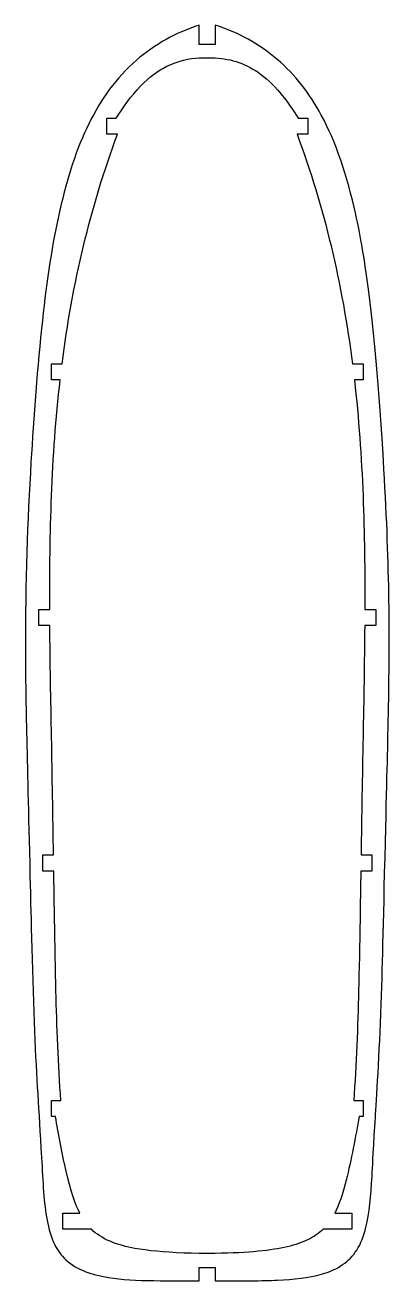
# Model space of a CAD drawing. Header units: millimetres. Extents: x -34 to 34, y -261 to -26.
import ezdxf

# ---------------------------------------------------------------- set-up
doc = ezdxf.new("R2010")
doc.units = ezdxf.units.MM
doc.layers.get('0').update_dxf_attribs({"linetype": 'CONTINUOUS'})

msp = doc.modelspace()

# ---------------------------------------------------------------- linework, layer by layer
for p, q in [((-1.5, -29.36), (-1.5, -25.74)), ((1.5, -25.74), (1.5, -29.36)), ((1.5, -29.36), (-1.5, -29.36)), ((-1.5, -31.86), (1.5, -31.86)), ((-18.82, -46.2), (-18.82, -43.2)), ((-18.82, -43.2), (-17.04, -43.2)), ((17.04, -43.2), (18.82, -43.2)), ((18.82, -43.2), (18.82, -46.2)), ((-16.82, -46.2), (-18.82, -46.2)), ((18.82, -46.2), (16.82, -46.2)), ((-29.19, -92.21), (-29.19, -89.21)), ((-29.19, -89.21), (-27.19, -89.21)), ((27.19, -89.21), (29.19, -89.21)), ((29.19, -89.21), (29.19, -92.21)), ((-27.55, -92.21), (-29.19, -92.21)), ((29.19, -92.21), (27.55, -92.21)), ((-31.54, -138.22), (-31.54, -135.22)), ((-31.54, -135.22), (-29.5, -135.22)), ((29.5, -135.22), (31.54, -135.22)), ((31.54, -135.22), (31.54, -138.22)), ((-29.48, -138.22), (-31.54, -138.22)), ((31.54, -138.22), (29.48, -138.22)), ((-30.8, -184.23), (-30.8, -181.23)), ((-30.8, -181.23), (-28.8, -181.23)), ((28.8, -181.23), (30.8, -181.23)), ((30.8, -181.23), (30.8, -184.23)), ((-28.75, -184.23), (-30.8, -184.23)), ((30.8, -184.23), (28.75, -184.23)), ((-29.19, -230.25), (-29.19, -227.25)), ((-29.19, -227.25), (-27.43, -227.25)), ((27.43, -227.25), (29.19, -227.25)), ((29.19, -227.25), (29.19, -230.25)), ((-28.43, -230.25), (-29.19, -230.25)), ((29.19, -230.25), (28.43, -230.25)), ((-27.08, -251.36), (-27.08, -248.36)), ((-27.08, -248.36), (-25.42, -248.36)), ((-25.42, -248.36), (-23.87, -248.36)), ((23.87, -248.36), (25.42, -248.36)), ((25.42, -248.36), (27.08, -248.36)), ((27.08, -248.36), (27.08, -251.36)), ((-21.7, -251.36), (-27.08, -251.36)), ((27.08, -251.36), (21.7, -251.36)), ((1.5, -255.87), (-1.5, -255.87)), ((-1.5, -261.01), (-1.5, -258.51)), ((-1.5, -258.51), (1.5, -258.51)), ((1.5, -258.51), (1.5, -261.01)), ((-6.34, -261.01), (-1.5, -261.01))]:
    msp.add_line(p, q)
for points, knots in [([(-1.5, -25.74), (-3.64, -26.43), (-5.72, -27.32), (-9.68, -29.52), (-11.54, -30.82), (-17.05, -35.61), (-19.91, -39.63), (-26.77, -53.48), (-29.22, -65.89), (-31.81, -89.55), (-32.53, -99.41), (-33.66, -118.51), (-34.11, -130.24), (-34.03, -153.28), (-33.75, -162.13), (-33.07, -190.81), (-32.73, -205.41), (-31.97, -223.67), (-31.57, -228.41), (-30.79, -242.59), (-30.59, -246.48), (-29.7, -251.32), (-29.27, -252.83), (-28.08, -255.26), (-27.39, -256.24), (-25.4, -258.08), (-24.12, -258.79), (-18.7, -260.86), (-13.13, -261), (-6.34, -261.01)], [-113.148663, -113.148663, -113.148663, -113.148663, -107.3444, -107.3444, -101.489118, -101.489118, -88.564162, -88.564162, -61.787579, -61.787579, -46.81461, -46.81461, -26.818811, -26.818811, -10.217478, -10.217478, -7.84152, -7.84152, -5.263637, -5.263637, -3.990786, -3.990786, -3.305178, -3.305178, -2.725185, -2.725185, -2.037055, -2.037055, 0, 0, 0, 0]), ([(1.5, -261.01), (6.76, -261.01), (10.16, -261.03), (16.18, -260.75), (18.99, -260.46), (22.8, -259.36), (24.15, -258.8), (26.41, -257.26), (27.29, -256.36), (28.79, -254.04), (29.33, -252.61), (30.35, -248.36), (30.63, -245.13), (30.98, -239.24), (30.99, -238.38), (31.52, -229.89), (32.08, -221.48), (32.82, -202.72), (32.9, -197.94), (33.67, -165.74), (33.77, -162.7), (34.2, -140.41), (34.18, -127.95), (31.27, -77.18), (28.76, -65.56), (26.19, -53.86), (24.11, -47.7), (19.19, -38.62), (16.5, -35.08), (9.72, -29.29), (5.87, -27.15), (1.5, -25.74)], [-21.376157, -21.376157, -21.376157, -21.376157, -18.656251, -18.656251, -15.935753, -15.935753, -14.37778, -14.37778, -12.986388, -12.986388, -11.404606, -11.404606, -8.87263, -8.87263, -7.359534, -7.359534, -7.037681, -7.037681, -6.668777, -6.668777, -6.307337, -6.307337, -5.673237, -5.673237, -4.611746, -4.611746, -2.798649, -2.798649, -1.376919, -1.376919, 0, 0, 0, 0]), ([(-17.04, -43.2), (-15.75, -41.11), (-14.22, -38.97), (-10.85, -35.45), (-9.24, -34.27), (-5.49, -32.42), (-3.38, -31.99), (-1.5, -31.86)], [-1.45663, -1.45663, -1.45663, -1.45663, -1.005962, -1.005962, -0.56571, -0.56571, 0, 0, 0, 0]), ([(1.5, -31.86), (3, -31.96), (4.49, -32.25), (7.39, -33.27), (8.73, -33.99), (13.05, -37.2), (15.39, -40.52), (17.04, -43.2)], [-1.709215, -1.709215, -1.709215, -1.709215, -1.332994, -1.332994, -0.944575, -0.944575, 0, 0, 0, 0]), ([(-27.19, -89.21), (-26.23, -81.75), (-24.93, -74.41), (-21.47, -60), (-19.36, -53.04), (-16.82, -46.2)], [-4.438458, -4.438458, -4.438458, -4.438458, -2.188711, -2.188711, 0, 0, 0, 0]), ([(16.82, -46.2), (19.36, -53.04), (21.47, -60), (24.93, -74.41), (26.23, -81.75), (27.19, -89.21)], [-4.452548, -4.452548, -4.452548, -4.452548, -2.256889, -2.256889, 0, 0, 0, 0]), ([(-29.5, -135.22), (-29.53, -128.11), (-29.45, -121.02), (-28.88, -106.67), (-28.38, -99.43), (-27.55, -92.21)], [-4.312624, -4.312624, -4.312624, -4.312624, -2.178751, -2.178751, 0, 0, 0, 0]), ([(27.55, -92.21), (28.38, -99.43), (28.88, -106.67), (29.45, -121.02), (29.53, -128.11), (29.5, -135.22)], [-4.31516, -4.31516, -4.31516, -4.31516, -2.135128, -2.135128, 0, 0, 0, 0]), ([(-28.8, -181.23), (-28.91, -173.87), (-29.03, -166.5), (-29.3, -152.16), (-29.43, -145.19), (-29.48, -138.22)], [-4.301761, -4.301761, -4.301761, -4.301761, -2.091108, -2.091108, 0, 0, 0, 0]), ([(29.48, -138.22), (29.43, -145.19), (29.3, -152.16), (29.03, -166.5), (28.91, -173.87), (28.8, -181.23)], [-4.301761, -4.301761, -4.301761, -4.301761, -2.210653, -2.210653, 0, 0, 0, 0]), ([(-27.43, -227.25), (-27.91, -220.63), (-28.18, -213.15), (-28.53, -199.42), (-28.73, -185.73), (-28.75, -184.23)], [-0.8466003, -0.8466003, -0.8466003, -0.8466003, -0.449614, -0.449614, 0, 0, 0, 0]), ([(28.75, -184.23), (28.73, -185.73), (28.53, -199.42), (28.18, -213.15), (27.91, -220.63), (27.43, -227.25)], [-4.243796, -4.243796, -4.243796, -4.243796, -1.989993, -1.989993, 0, 0, 0, 0]), ([(-23.87, -248.36), (-24.79, -246.54), (-25.59, -244.11), (-27.17, -237.3), (-27.88, -233.49), (-28.43, -230.25)], [-2.100022, -2.100022, -2.100022, -2.100022, -0.986734, -0.986734, 0, 0, 0, 0]), ([(28.43, -230.25), (27.82, -233.82), (26.95, -238.52), (25.34, -244.83), (24.66, -246.81), (23.87, -248.36)], [-1.219632, -1.219632, -1.219632, -1.219632, -0.521653, -0.521653, 0, 0, 0, 0]), ([(-1.5, -255.87), (-9.62, -255.77), (-14.8, -255.04), (-19.65, -253), (-20.78, -252.25), (-21.7, -251.36)], [-1.277574, -1.277574, -1.277574, -1.277574, -0.383895, -0.383895, 0, 0, 0, 0]), ([(21.7, -251.36), (20.89, -252.14), (19.98, -252.76), (17.81, -253.83), (16.48, -254.28), (12.04, -255.32), (7.89, -255.79), (1.5, -255.87)], [-3.800809, -3.800809, -3.800809, -3.800809, -2.926825, -2.926825, -1.918582, -1.918582, 0, 0, 0, 0])]:
    msp.add_open_spline(points, degree=3, knots=knots)

doc.saveas('drawing.dxf')
